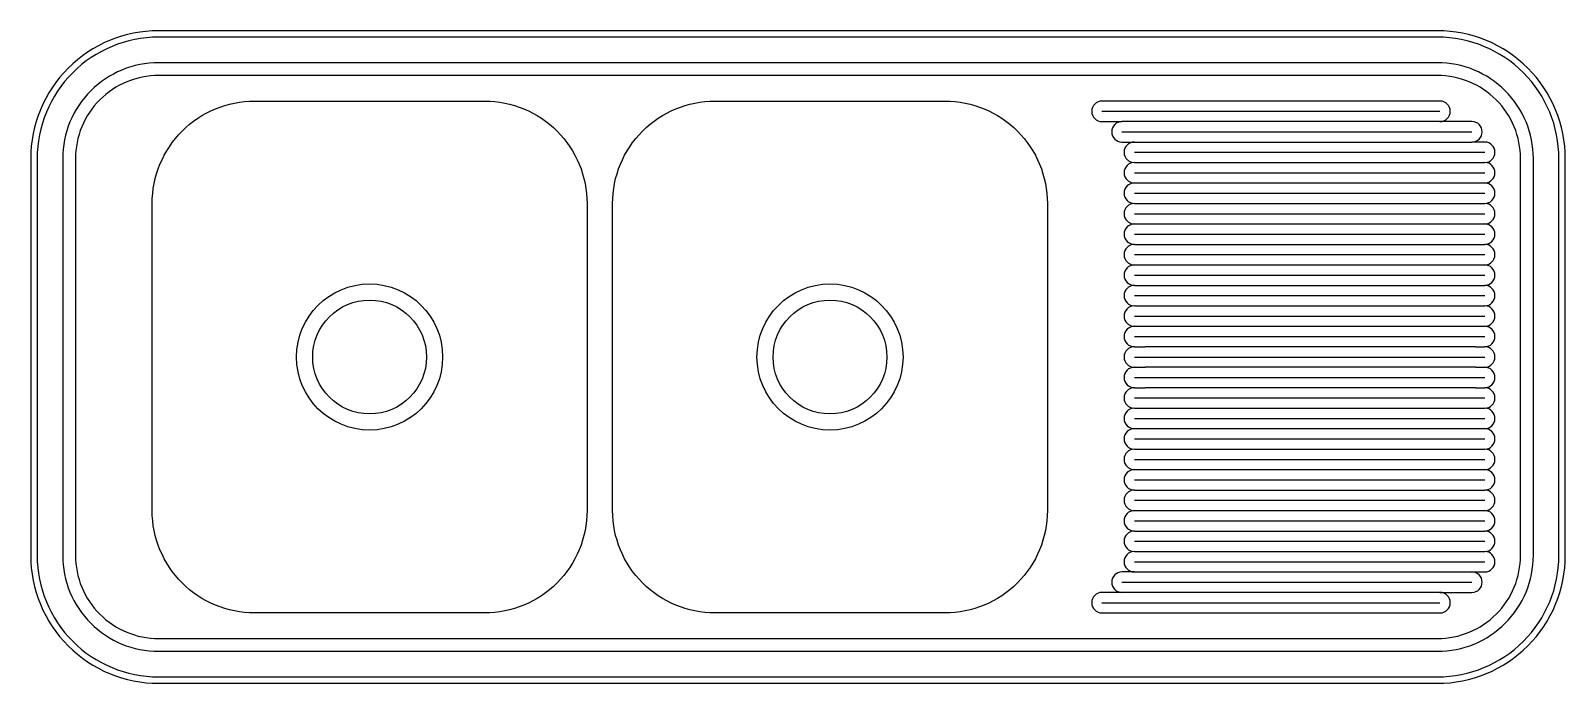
# Model space of a CAD drawing. Extents: x -82 to 1118, y -38 to 472.
import ezdxf

# ---------------------------------------------------------------- set-up
doc = ezdxf.new("R2010")
doc.units = 0
doc.layers.get('0').update_dxf_attribs({"linetype": 'CONTINUOUS'})

msp = doc.modelspace()

# ---------------------------------------------------------------- linework, layer by layer
for p, q in [((756.1, 408.6), (1020.4, 408.6)), ((1020.4, 400.6), (771.7, 400.6)), ((771.7, 392.6), (1045.4, 392.6)), ((781.4, 384.6), (1045.4, 384.6)), ((781.4, 376.6), (1055.4, 376.6)), ((781.4, 368.6), (1055.4, 368.6)), ((781.4, 360.6), (1055.4, 360.6)), ((781.4, 352.6), (1055.4, 352.6)), ((781.4, 344.6), (1055.4, 344.6)), ((781.4, 336.6), (1055.4, 336.6)), ((781.4, 328.6), (1055.4, 328.6)), ((781.4, 320.6), (1055.4, 320.6)), ((781.4, 312.6), (1055.4, 312.6)), ((781.4, 304.6), (1055.4, 304.6)), ((781.4, 296.6), (1055.4, 296.6)), ((781.4, 288.6), (1055.4, 288.6)), ((781.4, 280.6), (1055.4, 280.6)), ((781.4, 272.6), (1055.4, 272.6)), ((781.4, 264.6), (1055.4, 264.6)), ((781.4, 256.6), (1055.4, 256.6)), ((781.4, 248.6), (1055.4, 248.6)), ((781.4, 240.6), (789.9, 240.6)), ((789.9, 240.6), (1048.1, 240.6)), ((1048.1, 240.6), (1055.4, 240.6)), ((1048.1, 240.6), (1048.1, 240.6)), ((781.4, 232.6), (789.9, 232.6)), ((789.9, 232.6), (1048.1, 232.6)), ((1048.1, 232.6), (1055.4, 232.6)), ((781.4, 224.6), (789.9, 224.6)), ((781.4, 216.6), (789.9, 216.6)), ((1048.1, 224.6), (789.9, 224.6)), ((789.9, 216.6), (1048.1, 216.6)), ((1048.1, 224.6), (1055.4, 224.6)), ((1048.1, 216.6), (1055.4, 216.6)), ((781.4, 208.6), (789.9, 208.6)), ((1048.1, 208.6), (789.9, 208.6)), ((1048.1, 208.6), (1055.4, 208.6)), ((781.4, 200.6), (789.9, 200.6)), ((781.4, 192.6), (789.9, 192.6)), ((789.9, 200.6), (1048.1, 200.6)), ((1048.1, 192.6), (789.9, 192.6)), ((1048.1, 200.6), (1055.4, 200.6)), ((1048.1, 192.6), (1055.4, 192.6)), ((781.4, 184.6), (1055.4, 184.6)), ((781.4, 176.6), (1055.4, 176.6)), ((781.4, 168.6), (1055.4, 168.6)), ((781.4, 160.6), (1055.4, 160.6)), ((781.4, 152.6), (1055.4, 152.6)), ((781.4, 144.6), (1055.4, 144.6)), ((781.4, 136.6), (1055.4, 136.6)), ((781.4, 128.6), (1055.4, 128.6)), ((781.4, 120.6), (1055.4, 120.6)), ((781.4, 112.6), (1055.4, 112.6)), ((781.4, 104.6), (1055.4, 104.6)), ((781.4, 96.6), (1055.4, 96.6)), ((781.4, 88.6), (1055.4, 88.6)), ((781.4, 80.6), (1055.4, 80.6)), ((781.4, 72.6), (1055.4, 72.6)), ((781.4, 64.6), (1055.4, 64.6)), ((781.4, 56.6), (1055.4, 56.6)), ((781.4, 48.6), (1045.4, 48.6)), ((771.7, 40.6), (1045.4, 40.6)), ((756.1, 24.6), (1020.4, 24.6)), ((1020.4, 32.6), (771.7, 32.6))]:
    msp.add_line(p, q)
for points in [[(-81.6, 61.6, 0.414214), (18.4, -38.4), (1018.4, -38.4, 0.414214), (1118.4, 61.6), (1118.4, 371.6, 0.414214), (1018.4, 471.6), (18.4, 471.6, 0.414214), (-81.6, 371.6)], [(-76.6, 61.6, 0.414214), (18.4, -33.4), (1018.4, -33.4, 0.414214), (1113.4, 61.6), (1113.4, 371.6, 0.414214), (1018.4, 466.6), (18.4, 466.6, 0.414214), (-76.6, 371.6)], [(-56.6, 61.6, 0.414214), (18.4, -13.4), (1018.4, -13.4, 0.414214), (1093.4, 61.6), (1093.4, 371.6, 0.414214), (1018.4, 446.6), (18.4, 446.6, 0.414214), (-56.6, 371.6)], [(18.4, -3.4), (1018.4, -3.4, 0.414214), (1083.4, 61.6), (1083.4, 371.6, 0.414214), (1018.4, 436.6), (18.4, 436.6, 0.414214), (-46.6, 371.6), (-46.6, 61.6, 0.414214)], [(13.4, 336.6, -0.414214), (93.4, 416.6), (273.4, 416.6, -0.414214), (353.4, 336.6), (353.4, 96.6, -0.414214), (273.4, 16.6), (93.4, 16.6, -0.414214), (13.4, 96.6)], [(373.4, 336.6, -0.414214), (453.4, 416.6), (633.4, 416.6, -0.414214), (713.4, 336.6), (713.4, 96.6, -0.414214), (633.4, 16.6), (453.4, 16.6, -0.414214), (373.4, 96.6)], [(1055.4, 128.6, 1), (1055.4, 144.6, 1), (1055.4, 160.6, 1), (1055.4, 176.6, 1), (1055.4, 192.6, 1), (1055.4, 208.6, 1), (1055.4, 224.6, 1), (1055.4, 240.6, 1), (1055.4, 256.6, 1), (1055.4, 272.6, 1), (1055.4, 288.6, 1), (1055.4, 304.6, 1), (1055.4, 320.6, 1), (1055.4, 336.6, 1), (1055.4, 352.6, 1), (1055.4, 368.6, 1), (1055.4, 384.6), (1045.4, 384.6, 1), (1045.4, 400.6), (1020.4, 400.6, 1), (1020.4, 416.6), (756.1, 416.6, 1), (756.1, 400.6), (771.7, 400.6, 1), (771.7, 384.6), (781.4, 384.6, 1), (781.4, 368.6, 1), (781.4, 352.6, 1), (781.4, 336.6, 1), (781.4, 320.6, 1), (781.4, 304.6, 1), (781.4, 288.6, 1), (781.4, 272.6, 1), (781.4, 256.6, 1), (781.4, 240.6, 1), (781.4, 224.6, 1), (781.4, 208.6, 1), (781.4, 192.6, 1), (781.4, 176.6, 1), (781.4, 160.6, 1), (781.4, 144.6, 1), (781.4, 128.6, 1), (781.4, 112.6, 1), (781.4, 96.6, 1), (781.4, 80.6, 1), (781.4, 64.6, 1), (781.4, 48.6), (771.7, 48.6, 1), (771.7, 32.6), (756.1, 32.6, 1), (756.1, 16.6), (1020.4, 16.6, 1), (1020.4, 32.6), (1045.4, 32.6, 1), (1045.4, 48.6), (1055.4, 48.6, 1), (1055.4, 64.6, 1), (1055.4, 80.6, 1), (1055.4, 96.6, 1), (1055.4, 112.6, 1)]]:
    msp.add_lwpolyline(points, format="xyb", close=True)
for centre, radius in [((183.4, 216.6), 57.1), ((543.4, 216.6), 57.1), ((183.4, 216.6), 44.5), ((543.4, 216.6), 44.5)]:
    msp.add_circle(centre, radius)

doc.saveas('drawing.dxf')
